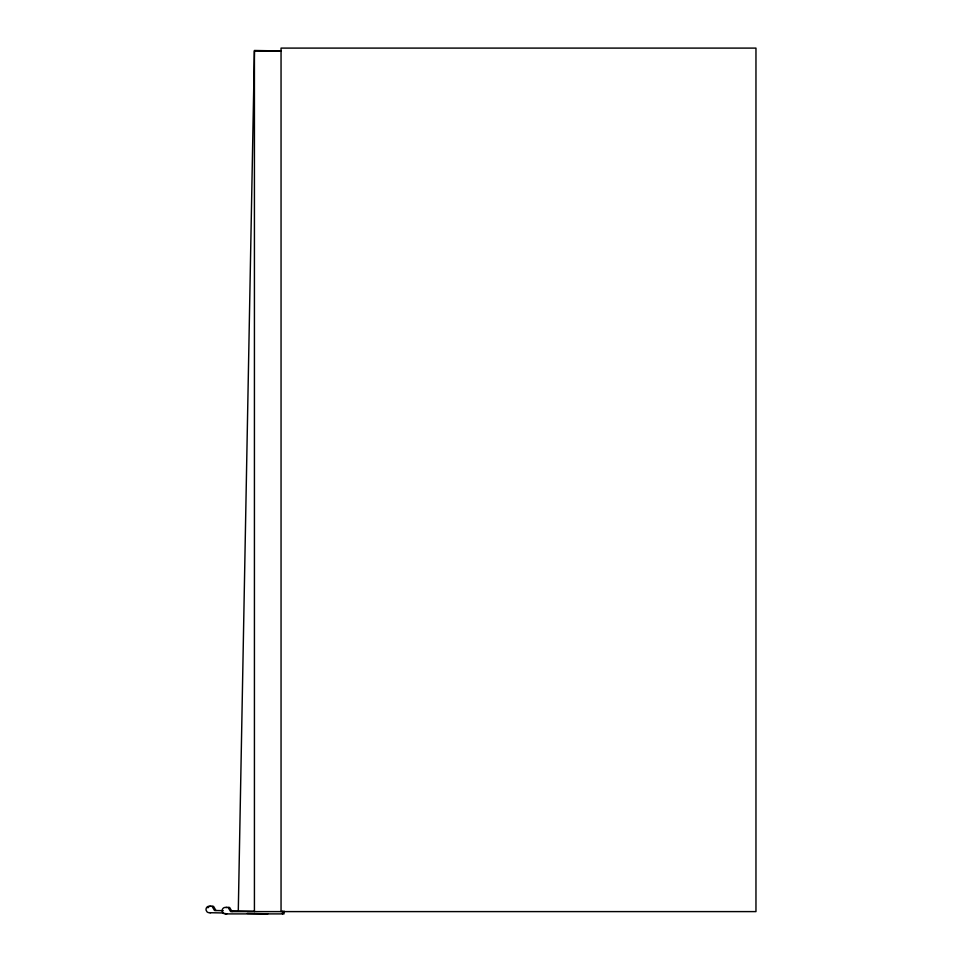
<?xml version="1.0" encoding="UTF-8"?>
<svg xmlns="http://www.w3.org/2000/svg" width="962" height="962" viewBox="0 0 962 962"><rect width="100%" height="100%" fill="white"/><g stroke="black" fill="none" stroke-linecap="round" stroke-linejoin="round"><path stroke-width="1.44" d="M238.287 910.942L254.425 50.481L281.048 50.974L254.425 50.974L254.425 911.603M223.268 910.665L214.502 910.497L212.061 906.276M232.034 910.834L254.557 911.254M223.809 912.974L209.127 912.697A3.127 3.127 0 0 1 206.914 911.711L206.121 910.244A3.295 3.295 0 0 1 206.998 907.13A3.127 3.127 0 0 1 209.247 906.228L213.516 906.312L215.957 910.533M247.294 913.419L267.845 913.804M232.082 911.603L229.569 907.419L225.3 907.419A3.127 3.127 0 0 0 223.064 908.368A3.295 3.295 0 0 0 222.246 911.495L223.064 912.95A3.127 3.127 0 0 0 225.3 913.9L284.018 913.9L284.018 911.026M228.114 907.419L230.627 911.603L755.964 911.603L755.964 48.1L281.048 48.1L281.048 911.603M282.563 911.026L282.563 913.9M226.755 913.9A3.127 3.127 0 0 1 225.18 913.467M225.938 907.539A3.127 3.127 0 0 1 226.755 907.419M210.594 912.734A3.127 3.127 0 0 1 209.776 912.601M207.936 907.827A3.295 3.295 0 0 1 208.453 907.154M209.127 906.661A3.127 3.127 0 0 1 210.714 906.252"/></g></svg>
